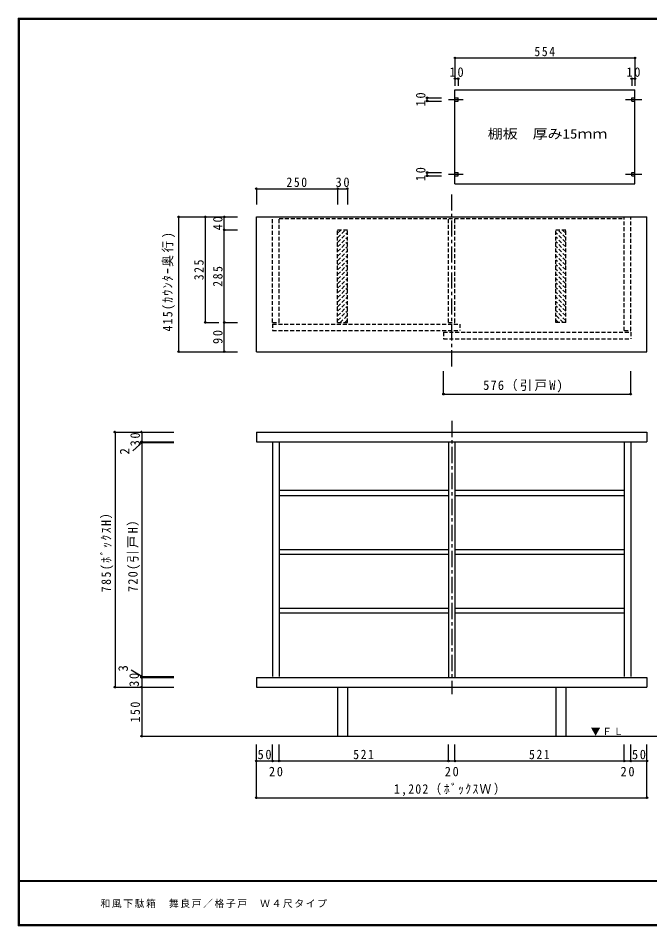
# Model space of a CAD drawing. Units: millimetres at full size, sheet at 1:10. Extents: x -1947 to 1953, y -1436 to 1392.
# Drawn here: x -1947 to -3, y -1402 to 1392 of the extents above; entities that cross this region are included whole.
import ezdxf
from ezdxf.enums import TextEntityAlignment as Align

# ---------------------------------------------------------------- set-up
doc = ezdxf.new("R2010")
doc.units = ezdxf.units.MM
doc.header["$LTSCALE"] = 10
doc.header["$PDMODE"] = 32
doc.header["$PDSIZE"] = 5
doc.linetypes.add('CHAIN1', pattern=[8, 5, -1, 1, -1])
doc.linetypes.add('DASHED1', pattern=[1.8, 1.2, -0.6])
for name, color, linetype in [('0-4', 7, 'Continuous'), ('4-1', 3, 'CHAIN1'), ('4-4', 7, 'DASHED1'), ('4-C', 7, 'Continuous'), ('F-1', 6, 'Continuous'), ('F-A', 7, 'Continuous')]:
    doc.layers.add(name, color=color, linetype=linetype)
doc.styles.add('ＭＳ ゴシック', font='')
doc.styles.get('ＭＳ ゴシック').set_extended_font_data('MS Gothic')

msp = doc.modelspace()

# ---------------------------------------------------------------- linework, layer by layer
at = {"layer": '0-4'}
for p, q in [((-622.72, 88.01), (-622.72, -636.99)), ((-602.72, 88.01), (-602.72, -636.99)), ((-622.72, -62.22), (-1143.72, -62.22)), ((-1143.72, -77.22), (-622.72, -77.22)), ((-81.72, -62.22), (-602.72, -62.22)), ((-602.72, -77.22), (-81.72, -77.22)), ((-1143.72, -243.99), (-622.72, -243.99)), ((-602.72, -243.99), (-81.72, -243.99)), ((-622.72, -258.99), (-1143.72, -258.99)), ((-81.72, -258.99), (-602.72, -258.99)), ((-1143.72, -423.99), (-622.72, -423.99)), ((-622.72, -438.99), (-1143.72, -438.99)), ((-602.72, -423.99), (-81.72, -423.99)), ((-81.72, -438.99), (-602.72, -438.99)), ((-622.72, -894.19), (-622.72, -843.35)), ((-602.72, -894.19), (-602.72, -843.35))]:
    msp.add_line(p, q, dxfattribs=at)
at = {"layer": '0-4', "color": 4}
msp.add_line((-622.72, -894.19), (-602.72, -894.19), dxfattribs=at)
for p in [(-622.72, -894.19), (-602.72, -894.19)]:
    msp.add_point(p, dxfattribs=at)
at = {"layer": '4-1'}
msp.add_line((-612.72, 152.51), (-612.72, -688.27), dxfattribs=at)
at = {"layer": '4-4', "color": 3, "linetype": 'CHAIN1'}
msp.add_line((-612.72, 319.42), (-612.72, 859.08), dxfattribs=at)
at = {"layer": '4-4'}
for p, q in [((-1163.72, 455.16), (-1163.72, 780.16)), ((-1143.72, 455.16), (-1143.72, 780.16)), ((-622.72, 455.16), (-622.72, 780.16)), ((-602.72, 455.16), (-602.72, 780.16)), ((-81.72, 430.16), (-81.72, 780.16)), ((-61.72, 430.16), (-61.72, 780.16)), ((-963.72, 455.16), (-963.72, 740.16)), ((-963.72, 715.89), (-939.45, 740.16)), ((-963.72, 730.03), (-953.6, 740.16)), ((-963.72, 701.75), (-933.72, 731.75)), ((-933.72, 455.16), (-933.72, 740.16)), ((-291.72, 455.16), (-291.72, 740.16)), ((-261.72, 701.75), (-291.72, 731.75)), ((-261.72, 715.89), (-285.99, 740.16)), ((-261.72, 730.03), (-271.84, 740.16)), ((-261.72, 455.16), (-261.72, 740.16)), ((-963.72, 687.61), (-933.72, 717.61)), ((-963.72, 673.47), (-933.72, 703.47)), ((-261.72, 687.61), (-291.72, 717.61)), ((-261.72, 673.47), (-291.72, 703.47)), ((-963.72, 659.32), (-933.72, 689.32)), ((-963.72, 645.18), (-933.72, 675.18)), ((-261.72, 659.32), (-291.72, 689.32)), ((-261.72, 645.18), (-291.72, 675.18)), ((-963.72, 631.04), (-933.72, 661.04)), ((-963.72, 616.9), (-933.72, 646.9)), ((-261.72, 631.04), (-291.72, 661.04)), ((-261.72, 616.9), (-291.72, 646.9)), ((-963.72, 602.75), (-933.72, 632.75)), ((-963.72, 588.61), (-933.72, 618.61)), ((-261.72, 602.75), (-291.72, 632.75)), ((-261.72, 588.61), (-291.72, 618.61)), ((-963.72, 574.47), (-933.72, 604.47)), ((-963.72, 560.33), (-933.72, 590.33)), ((-261.72, 574.47), (-291.72, 604.47)), ((-261.72, 560.33), (-291.72, 590.33)), ((-963.72, 546.19), (-933.72, 576.19)), ((-963.72, 532.04), (-933.72, 562.04)), ((-261.72, 546.19), (-291.72, 576.19)), ((-261.72, 532.04), (-291.72, 562.04)), ((-963.72, 517.9), (-933.72, 547.9)), ((-963.72, 503.76), (-933.72, 533.76)), ((-261.72, 517.9), (-291.72, 547.9)), ((-261.72, 503.76), (-291.72, 533.76)), ((-963.72, 489.62), (-933.72, 519.62)), ((-963.72, 475.48), (-933.72, 505.48)), ((-261.72, 489.62), (-291.72, 519.62)), ((-261.72, 475.48), (-291.72, 505.48)), ((-963.72, 461.33), (-933.72, 491.33)), ((-955.75, 455.16), (-933.72, 477.19)), ((-261.72, 461.33), (-291.72, 491.33)), ((-269.69, 455.16), (-291.72, 477.19)), ((-1163.72, 450.16), (-1163.72, 430.16)), ((-1163.72, 450.16), (-587.72, 450.16)), ((-963.72, 455.16), (-933.72, 455.16)), ((-941.61, 455.16), (-933.72, 463.05)), ((-587.72, 450.16), (-587.72, 430.16)), ((-283.83, 455.16), (-291.72, 463.05)), ((-261.72, 455.16), (-291.72, 455.16)), ((-1163.72, 430.16), (-587.72, 430.16)), ((-637.72, 425.16), (-637.72, 405.16)), ((-637.72, 425.16), (-61.72, 425.16)), ((-61.72, 425.16), (-61.72, 405.16)), ((-637.72, 405.16), (-61.72, 405.16))]:
    msp.add_line(p, q, dxfattribs=at)
at = {"layer": '4-4', "color": 4, "linetype": 'Continuous'}
for p, q in [((-637.72, 234.64), (-637.72, 305.03)), ((-1648.54, 120.01), (-1648.54, -667.99)), ((-1566.45, 118.01), (-1566.45, 88.01)), ((-1566.45, 88.01), (-1566.45, -636.99)), ((-1566.45, -636.99), (-1566.45, -666.99)), ((-1566.45, -667.99), (-1566.45, -817.99))]:
    msp.add_line(p, q, dxfattribs=at)
at = {"layer": '4-4', "linetype": 'Continuous'}
for p, q in [((-1566.45, 118.01), (-1467.54, 118.01)), ((-1213.72, 118.01), (-11.72, 118.01)), ((-1566.45, 86.01), (-1467.54, 86.01)), ((-1213.72, 88.01), (-11.72, 88.01)), ((-1566.45, -633.99), (-1467.54, -633.99)), ((-1213.72, -636.99), (-11.72, -636.99)), ((-1213.72, -666.99), (-11.72, -666.99)), ((-963.72, -666.99), (-963.72, -817.99)), ((-933.72, -666.99), (-933.72, -817.99)), ((-291.72, -666.99), (-291.72, -817.99)), ((-261.72, -666.99), (-261.72, -817.99)), ((-1566.45, -817.99), (1321.11, -817.99))]:
    msp.add_line(p, q, dxfattribs=at)
at = {"layer": '4-4', "color": 3, "linetype": 'Continuous'}
for p, q in [((-1593.37, 60.29), (-1562.07, 88.79)), ((-1599.2, -614.14), (-1560.83, -636.31))]:
    msp.add_line(p, q, dxfattribs=at)
at = {"layer": '4-4', "color": 4}
for p in [(-637.72, 234.64), (-1648.54, 118.01), (-1566.45, 118.01), (-1566.45, 88.01), (-1566.45, 86.01), (-1566.45, -633.99), (-1566.45, -636.99), (-1648.54, -666.99), (-1566.45, -666.99), (-1566.45, -817.99)]:
    msp.add_point(p, dxfattribs=at)
at = {"layer": '4-C'}
for p, q in [((-602.72, 1269.18), (-602.72, 1183.4)), ((-48.72, 1269.18), (-48.72, 1183.4)), ((-592.72, 1205.67), (-592.72, 1183.4)), ((-58.72, 1205.67), (-58.72, 1183.4)), ((-688.16, 1146.46), (-643.76, 1146.46)), ((-602.72, 881.46), (-602.72, 1171.46)), ((-602.72, 1171.46), (-48.72, 1171.46)), ((-48.72, 881.46), (-48.72, 1171.46)), ((-688.16, 1136.46), (-643.76, 1136.46)), ((-688.16, 916.46), (-643.76, 916.46)), ((-688.16, 906.46), (-643.76, 906.46)), ((-1213.72, 866.81), (-1213.72, 818.68)), ((-963.72, 866.81), (-963.72, 818.68)), ((-933.72, 866.81), (-933.72, 818.68)), ((-602.72, 881.46), (-48.72, 881.46)), ((-1370.54, 780.16), (-1271.64, 780.16)), ((-11.72, 365.16), (-11.72, 780.16)), ((-1312.5, 455.16), (-1271.64, 455.16)), ((-1312.5, 365.16), (-1271.64, 365.16)), ((-1213.72, 365.16), (-11.72, 365.16)), ((-637.72, 234.64), (-637.72, 305.03)), ((-1213.72, 118.01), (-1213.72, 88.01)), ((-11.72, 118.01), (-11.72, 88.01)), ((-1163.72, 86.01), (-1163.72, -633.99)), ((-1143.72, 86.01), (-1143.72, -633.99)), ((-81.72, 86.01), (-81.72, -633.99)), ((-61.72, 86.01), (-61.72, -633.99)), ((-1213.72, -636.99), (-1213.72, -666.99)), ((-11.72, -636.99), (-11.72, -666.99)), ((-1213.72, -1007.6), (-1213.72, -843.35)), ((-1163.72, -894.19), (-1163.72, -843.35)), ((-1163.72, -894.19), (-1163.72, -843.35)), ((-1143.72, -894.19), (-1143.72, -843.35)), ((-622.72, -894.19), (-622.72, -843.35)), ((-602.72, -894.19), (-602.72, -843.35)), ((-81.72, -894.19), (-81.72, -843.35)), ((-61.72, -894.19), (-61.72, -843.35)), ((-61.72, -894.19), (-61.72, -843.35)), ((-11.72, -1007.6), (-11.72, -843.35))]:
    msp.add_line(p, q, dxfattribs=at)
at = {"layer": '4-C', "color": 4}
for p, q in [((-602.72, 1269.18), (-48.72, 1269.18)), ((-602.72, 1205.67), (-592.72, 1205.67)), ((-58.72, 1205.67), (-48.72, 1205.67)), ((-688.16, 1136.46), (-688.16, 1146.46)), ((-688.16, 906.46), (-688.16, 916.46)), ((-1213.72, 866.81), (-963.72, 866.81)), ((-963.72, 866.81), (-933.72, 866.81)), ((-1452.63, 365.16), (-1452.63, 780.16)), ((-1452.63, 780.16), (-1271.64, 780.16)), ((-1370.54, 455.16), (-1370.54, 780.16)), ((-1312.5, 740.16), (-1312.5, 780.16)), ((-1312.5, 455.16), (-1312.5, 740.16)), ((-1312.5, 740.16), (-1271.64, 740.16)), ((-1370.54, 455.16), (-1329.18, 455.16)), ((-1312.5, 365.16), (-1312.5, 455.16)), ((-1312.5, 455.16), (-1271.64, 455.16)), ((-1452.63, 365.16), (-1271.64, 365.16)), ((-637.72, 234.64), (-637.72, 305.03)), ((-61.72, 234.64), (-61.72, 305.03)), ((-637.72, 234.64), (-61.72, 234.64)), ((-1648.54, 118.01), (-1467.54, 118.01)), ((-1566.45, 88.01), (-1467.54, 88.01)), ((-1566.45, 86.01), (-1467.54, 86.01)), ((-1566.45, -633.99), (-1467.54, -633.99)), ((-1566.45, -636.99), (-1467.54, -636.99)), ((-1648.54, -666.99), (-1467.54, -666.99)), ((-1213.72, -894.19), (-1163.72, -894.19)), ((-1163.72, -894.19), (-61.72, -894.19)), ((-1163.72, -894.19), (-1143.72, -894.19)), ((-1143.72, -894.19), (-622.72, -894.19)), ((-602.72, -894.19), (-81.72, -894.19)), ((-81.72, -894.19), (-61.72, -894.19)), ((-61.72, -894.19), (-11.72, -894.19)), ((-1213.72, -1007.6), (-11.72, -1007.6))]:
    msp.add_line(p, q, dxfattribs=at)
at = {"layer": '4-C', "linetype": 'DASHED1'}
for p, q in [((-602.72, 1146.46), (-592.72, 1146.46)), ((-592.72, 1136.46), (-592.72, 1146.46)), ((-58.72, 1136.46), (-58.72, 1146.46)), ((-58.72, 1146.46), (-48.72, 1146.46)), ((-602.72, 1136.46), (-592.72, 1136.46)), ((-58.72, 1136.46), (-48.72, 1136.46)), ((-602.72, 916.46), (-592.72, 916.46)), ((-602.72, 906.46), (-592.72, 906.46)), ((-592.72, 906.46), (-592.72, 916.46)), ((-58.72, 906.46), (-48.72, 906.46)), ((-1143.72, 775.16), (-81.72, 775.16)), ((-963.72, 740.16), (-933.72, 740.16)), ((-291.72, 740.16), (-261.72, 740.16)), ((-1163.72, 455.16), (-1143.72, 455.16)), ((-622.72, 455.16), (-602.72, 455.16)), ((-81.72, 430.16), (-61.72, 430.16))]:
    msp.add_line(p, q, dxfattribs=at)
at = {"layer": '4-C', "linetype": 'CHAIN1'}
for p, q in [((-622.28, 1141.46), (-577.38, 1141.46)), ((-77.81, 1141.46), (-24.52, 1141.46)), ((-622.28, 911.46), (-577.38, 911.46)), ((-77.81, 911.46), (-24.52, 911.46))]:
    msp.add_line(p, q, dxfattribs=at)
at = {"layer": '4-C', "linetype": 'DASHED1'}
msp.add_lwpolyline([(-58.72, 906.46), (-58.72, 916.46), (-48.72, 916.46)], dxfattribs=at)
at = {"layer": '4-C'}
msp.add_lwpolyline([(-1213.72, 365.16), (-1213.72, 780.16), (-11.72, 780.16)], dxfattribs=at)
at = {"layer": '4-C', "color": 4}
for p in [(-602.72, 1269.18), (-48.72, 1269.18), (-602.72, 1205.67), (-592.72, 1205.67), (-58.72, 1205.67), (-48.72, 1205.67), (-688.16, 1146.46), (-688.16, 1136.46), (-688.16, 916.46), (-688.16, 906.46), (-1213.72, 866.81), (-963.72, 866.81), (-933.72, 866.81), (-1452.63, 780.16), (-1370.54, 780.16), (-1312.5, 780.16), (-1312.5, 740.16), (-1370.54, 455.16), (-1312.5, 455.16), (-1452.63, 365.16), (-1312.5, 365.16), (-637.72, 234.64), (-61.72, 234.64), (-1213.72, -894.19), (-1163.72, -894.19), (-1143.72, -894.19), (-622.72, -894.19), (-602.72, -894.19), (-81.72, -894.19), (-61.72, -894.19), (-11.72, -894.19), (-1213.72, -1007.6), (-11.72, -1007.6)]:
    msp.add_point(p, dxfattribs=at)
at = {"layer": 'F-1'}
for p, q in [((-1946.69, 1391.67), (-1946.69, -1401.67)), ((-1946.69, 1391.67), (1953.31, 1391.67)), ((-1946.69, 1390), (1953.31, 1390)), ((-1946.69, 1388.33), (1953.31, 1388.33)), ((-1945.03, 1391.67), (-1945.03, -1401.67)), ((-1943.36, 1391.67), (-1943.36, -1401.67)), ((1953.31, -1263.33), (-1946.69, -1263.33)), ((1953.31, -1265), (-1946.69, -1265)), ((1953.31, -1398.33), (-1946.69, -1398.33)), ((1953.31, -1400), (-1946.69, -1400)), ((1953.31, -1401.67), (-1946.69, -1401.67))]:
    msp.add_line(p, q, dxfattribs=at)

# ---------------------------------------------------------------- texts
at = {"layer": '0-4', "insert": (-633.97, -941.8), "char_height": 29.33, "attachment_point": 7, "style": 'ＭＳ ゴシック'}
msp.add_mtext('\\T1.27;\\W0.95;20', dxfattribs=at)
at = {"layer": '4-4', "style": 'ＭＳ ゴシック'}
for s, p in [('2', (-1595.6, 48.56)), ('3', (-1600.39, -619.38))]:
    msp.add_text(s, height=29.33, rotation=90, dxfattribs=at).set_placement(p, align=Align.BOTTOM_LEFT)
at = {"layer": '4-4', "char_height": 29.33, "attachment_point": 7, "rotation": 90, "style": 'ＭＳ ゴシック'}
for s, insert in [('\\T1.23;\\W0.9;415(ｶｳﾝﾀｰ奥行)', (-1464.22, 427.34)), ('\\T1.27;\\W0.95;30', (-1571.84, 73.83)), ('\\T1.26;\\W0.9;785(ﾎﾞｯｸｽH）', (-1653.54, -374.88)), ('\\T1.19;\\W0.95;720(引戸H）', (-1571.45, -374.38)), ('\\T1.27;\\W0.95;30', (-1574.92, -666.15)), ('\\T1.27;\\W0.9;150', (-1571.45, -775.49))]:
    msp.add_mtext(s, dxfattribs=dict(at, insert=insert))
at = {"layer": '4-4', "attachment_point": 7, "style": 'ＭＳ ゴシック'}
for s, insert, char_height in [('\\T1.19;\\W0.95;576（引戸W)', (-515.72, 239.64), 29.33), ('\\T1.17;▼ＦＬ', (-184.84, -816.74), 21.99), ('\\T1.22;\\W0.9;1,202（ﾎﾞｯｸｽＷ）', (-790.22, -1002.6), 29.33)]:
    msp.add_mtext(s, dxfattribs=dict(at, insert=insert, char_height=char_height))
at = {"layer": '4-C', "style": 'ＭＳ ゴシック', "width": 1.15}
msp.add_text('棚板\u3000厚み15ｍｍ', height=29.33, dxfattribs=at).set_placement((-501.69, 1012.26), align=Align.BOTTOM_LEFT)
at = {"layer": '4-C', "char_height": 29.33, "attachment_point": 7, "style": 'ＭＳ ゴシック'}
for s, insert in [('\\T1.27;\\W0.9;554', (-358.22, 1274.18)), ('\\T1.27;\\W0.95;10', (-618.97, 1210.67)), ('\\T1.27;\\W0.95;10', (-74.97, 1210.67)), ('\\T1.27;\\W0.9;250', (-1121.22, 871.81)), ('\\T1.27;\\W0.95;30', (-969.97, 871.81)), ('\\T1.27;\\W0.95;50', (-1209.97, -889.19)), ('\\T1.27;\\W0.9;521', (-915.72, -889.19)), ('\\T1.27;\\W0.9;521', (-374.72, -889.19)), ('\\T1.27;\\W0.95;50', (-57.97, -889.19)), ('\\T1.27;\\W0.95;20', (-1174.97, -941.8)), ('\\T1.27;\\W0.95;20', (-92.97, -941.8))]:
    msp.add_mtext(s, dxfattribs=dict(at, insert=insert))
at = {"layer": '4-C', "char_height": 29.33, "attachment_point": 7, "rotation": 90, "style": 'ＭＳ ゴシック'}
for s, insert in [('\\T1.27;\\W0.95;10', (-693.16, 1120.21)), ('\\T1.27;\\W0.95;10', (-693.16, 890.21)), ('\\T1.27;\\W0.95;40', (-1317.5, 738.91)), ('\\T1.27;\\W0.9;325', (-1375.54, 585.16)), ('\\T1.27;\\W0.9;285', (-1317.5, 565.16)), ('\\T1.27;\\W0.95;90', (-1317.5, 388.91))]:
    msp.add_mtext(s, dxfattribs=dict(at, insert=insert))
at = {"layer": 'F-A', "insert": (-1693.36, -1346.67), "char_height": 21.99, "attachment_point": 7, "style": 'ＭＳ ゴシック'}
msp.add_mtext('\\T1.17;和風下駄箱\u3000舞良戸／格子戸\u3000Ｗ４尺タイプ', dxfattribs=at)

doc.saveas('drawing.dxf')
